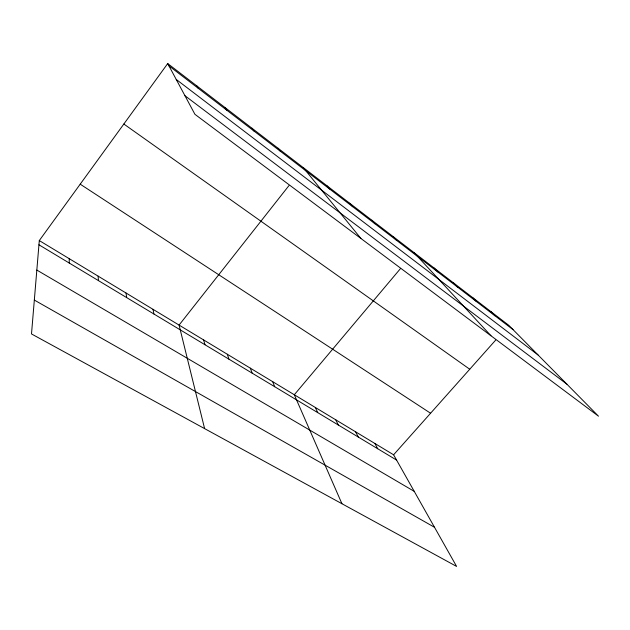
<?xml version="1.0" encoding="UTF-8"?>
<svg xmlns="http://www.w3.org/2000/svg" width="630" height="630" viewBox="0 0 630 630"><rect width="100%" height="100%" fill="white"/><g stroke="black" fill="none" stroke-linecap="round" stroke-linejoin="round"><path stroke-width="0.94" d="M69.229 263.033L69.237 258.67M39.296 240.573L31.5 333.947L456.608 566.441L393.6 454.789L39.296 240.573L167.706 63.559L508.812 325.34L598.5 416.194L194.922 114.306L167.706 63.559M288.942 185.614L179.077 325.08L204.608 428.62M400.286 268.821L294.305 394.75L341.94 503.732M393.6 454.789L495.668 340.106M34.327 300.069L434.511 527.286M36.831 270.073L414.241 491.361M38.942 244.794L396.601 460.105M80.207 184.173L430.581 413.233M123.842 124.031L469.744 369.243M184.96 95.728L566.882 384.166M176.227 79.443L538.02 354.934M168.919 65.827L513.048 329.632M490.951 311.637L495.078 315.858M472.563 297.525L476.563 301.668M453.616 282.988L457.49 287.052M434.101 268.002L437.834 271.979M413.973 252.559L490.983 335.766M393.214 236.628L396.632 240.392M371.787 220.185L375.031 223.831M349.666 203.207L352.721 206.727M326.812 185.661L329.663 189.055M303.188 167.533L360.911 238.471M278.003 148.207L280.397 151.287M251.913 128.181L254.048 131.079M224.871 107.431L226.721 110.132M196.82 85.9L198.363 88.397M374.858 443.457L377.724 448.741M355.58 431.794L358.297 437.047M335.743 419.8L338.31 425.014M315.323 407.46L317.733 412.626M272.648 381.654L274.696 386.718M250.331 368.164L252.181 373.165M227.32 354.249L228.958 359.187M203.577 339.893L205.002 344.76M153.003 309.314L153.917 314.008M126.031 293.013L126.662 297.604M98.13 276.137L98.453 280.618"/></g></svg>
